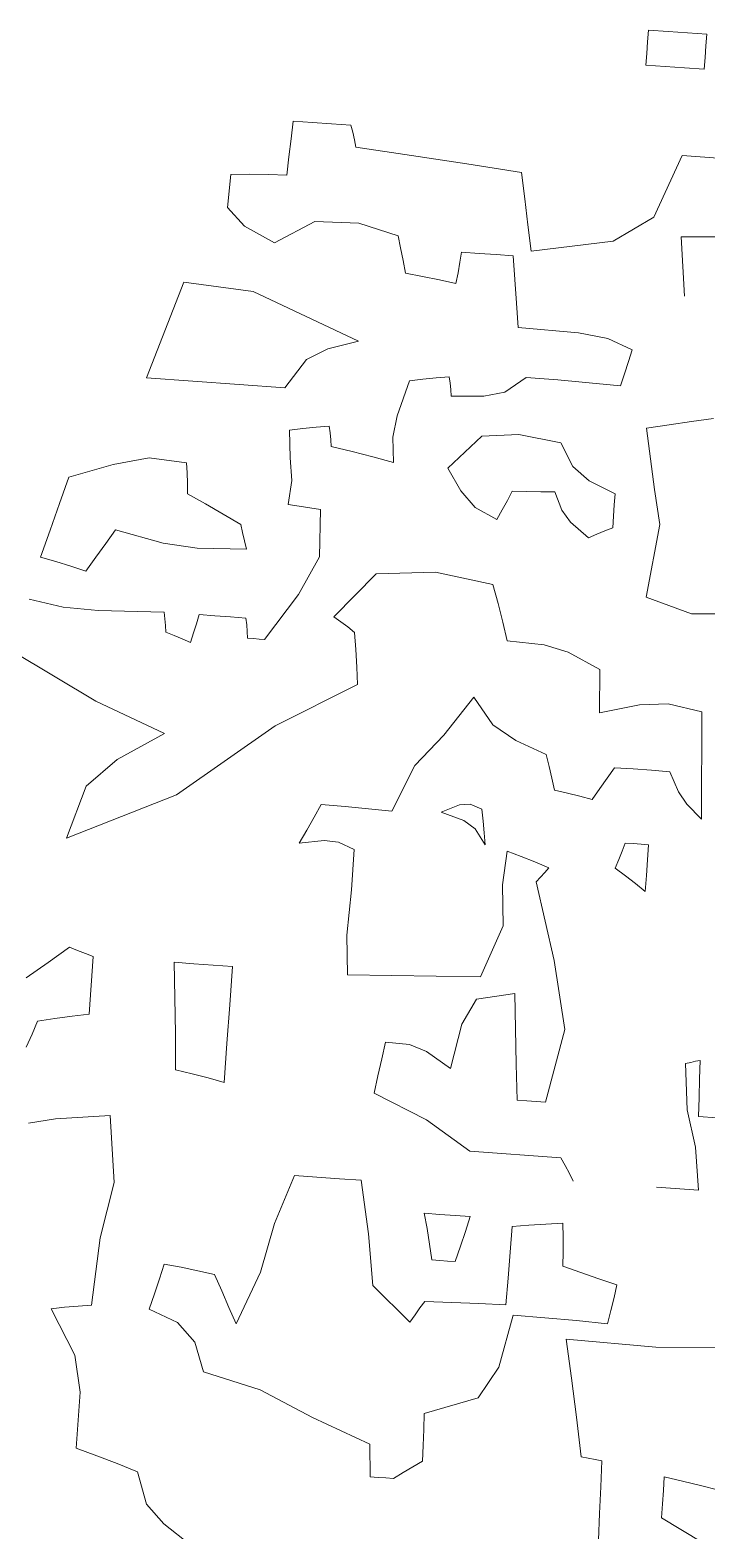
# Model space of a CAD drawing. Header units: millimetres. Extents: x 19901 to 59163, y 13732 to 30178.
# Drawn here: x 29622.1 to 29696.8, y 19800.1 to 19965.8 of the extents above; entities that cross this region are included whole.
import ezdxf

# ---------------------------------------------------------------- set-up
doc = ezdxf.new("R2010")
doc.units = ezdxf.units.MM
doc.layers.add('Verde', color=86, linetype='Continuous', lineweight=5)

msp = doc.modelspace()

# ---------------------------------------------------------------- linework, layer by layer
at = {"layer": 'Verde', "linetype": 'Continuous'}
for p, q in [((29690.25, 19964.53), (29690.15, 19963.24)), ((29690.34, 19965.82), (29690.25, 19964.53)), ((29692.52, 19965.66), (29690.34, 19965.82)), ((29694.66, 19965.51), (29692.52, 19965.66)), ((29696.78, 19965.36), (29694.66, 19965.51)), ((29696.69, 19964.07), (29696.78, 19965.36)), ((29690.15, 19963.24), (29690.06, 19961.95)), ((29696.6, 19962.78), (29696.69, 19964.07)), ((29690.06, 19961.95), (29692.18, 19961.8)), ((29692.18, 19961.8), (29694.32, 19961.65)), ((29694.32, 19961.65), (29696.51, 19961.49)), ((29696.51, 19961.49), (29696.6, 19962.78)), ((29651.11, 19955.77), (29650.88, 19953.82)), ((29653.23, 19955.62), (29651.11, 19955.77)), ((29655.35, 19955.47), (29653.23, 19955.62)), ((29657.47, 19955.32), (29655.35, 19955.47)), ((29657.69, 19954.53), (29657.47, 19955.32)), ((29650.88, 19953.82), (29650.64, 19951.82)), ((29657.88, 19953.71), (29657.69, 19954.53)), ((29658.03, 19952.87), (29657.88, 19953.71)), ((29650.64, 19951.82), (29650.41, 19949.81)), ((29664.16, 19951.96), (29658.03, 19952.87)), ((29670.28, 19951.04), (29664.16, 19951.96)), ((29694.06, 19951.95), (29690.95, 19945.15)), ((29696.55, 19951.77), (29694.06, 19951.95)), ((29699.01, 19951.59), (29696.55, 19951.77)), ((29644.21, 19949.88), (29643.86, 19946.21)), ((29646.31, 19949.89), (29644.21, 19949.88)), ((29648.37, 19949.86), (29646.31, 19949.89)), ((29650.41, 19949.81), (29648.37, 19949.86)), ((29676.34, 19950.07), (29670.28, 19951.04)), ((29676.69, 19947.18), (29676.34, 19950.07)), ((29677.04, 19944.29), (29676.69, 19947.18)), ((29643.86, 19946.21), (29645.74, 19944.16)), ((29649.04, 19942.32), (29653.51, 19944.67)), ((29653.51, 19944.67), (29658.37, 19944.49)), ((29690.95, 19945.15), (29686.45, 19942.51)), ((29645.74, 19944.16), (29649.04, 19942.32)), ((29658.37, 19944.49), (29662.7, 19943.09)), ((29662.7, 19943.09), (29662.97, 19941.75)), ((29677.38, 19941.39), (29677.04, 19944.29)), ((29693.97, 19942.98), (29696.44, 19942.98)), ((29694.31, 19936.44), (29693.97, 19942.98)), ((29696.44, 19942.98), (29698.87, 19942.97)), ((29662.97, 19941.75), (29663.24, 19940.37)), ((29669.52, 19940.17), (29669.7, 19941.3)), ((29669.7, 19941.3), (29671.63, 19941.16)), ((29686.45, 19942.51), (29677.38, 19941.39)), ((29663.24, 19940.37), (29663.51, 19938.96)), ((29669.32, 19939.01), (29669.52, 19940.17)), ((29671.63, 19941.16), (29673.54, 19941.02)), ((29673.54, 19941.02), (29675.4, 19940.89)), ((29675.4, 19940.89), (29675.59, 19938.28)), ((29639.02, 19937.96), (29634.91, 19927.41)), ((29646.69, 19936.95), (29639.02, 19937.96)), ((29663.51, 19938.96), (29665.4, 19938.62)), ((29665.4, 19938.62), (29667.25, 19938.23)), ((29667.25, 19938.23), (29669.08, 19937.82)), ((29669.08, 19937.82), (29669.32, 19939.01)), ((29675.59, 19938.28), (29675.77, 19935.65)), ((29658.34, 19931.47), (29646.69, 19936.95)), ((29675.77, 19935.65), (29675.95, 19932.98)), ((29654.95, 19930.63), (29658.34, 19931.47)), ((29675.95, 19932.98), (29682.61, 19932.38)), ((29682.61, 19932.38), (29685.87, 19931.74)), ((29685.87, 19931.74), (29688.54, 19930.5)), ((29652.58, 19929.44), (29654.95, 19930.63)), ((29688.54, 19930.5), (29688.14, 19929.21)), ((29650.2, 19926.31), (29652.58, 19929.44)), ((29688.14, 19929.21), (29687.7, 19927.87)), ((29634.91, 19927.41), (29640.04, 19927.04)), ((29640.04, 19927.04), (29645.13, 19926.68)), ((29645.13, 19926.68), (29650.2, 19926.31)), ((29663.95, 19927.08), (29662.58, 19923.2)), ((29665.44, 19927.25), (29663.95, 19927.08)), ((29666.91, 19927.4), (29665.44, 19927.25)), ((29668.33, 19927.51), (29666.91, 19927.4)), ((29668.44, 19926.83), (29668.33, 19927.51)), ((29668.51, 19926.11), (29668.44, 19926.83)), ((29676.85, 19927.45), (29674.47, 19925.82)), ((29680.34, 19927.18), (29676.85, 19927.45)), ((29683.81, 19926.86), (29680.34, 19927.18)), ((29687.24, 19926.52), (29683.81, 19926.86)), ((29687.7, 19927.87), (29687.24, 19926.52)), ((29668.55, 19925.37), (29668.51, 19926.11)), ((29672.16, 19925.37), (29668.55, 19925.37)), ((29674.47, 19925.82), (29672.16, 19925.37)), ((29662.58, 19923.2), (29662.13, 19920.86)), ((29652.19, 19921.82), (29650.7, 19921.65)), ((29650.7, 19921.65), (29650.76, 19918.59)), ((29653.65, 19921.97), (29652.19, 19921.82)), ((29655.08, 19922.08), (29653.65, 19921.97)), ((29655.18, 19921.33), (29655.08, 19922.08)), ((29690.14, 19921.87), (29692.64, 19922.24)), ((29691, 19915.07), (29690.14, 19921.87)), ((29692.64, 19922.24), (29695.1, 19922.6)), ((29695.1, 19922.6), (29697.53, 19922.91)), ((29655.25, 19920.58), (29655.18, 19921.33)), ((29655.29, 19919.84), (29655.25, 19920.58)), ((29657.63, 19919.27), (29655.29, 19919.84)), ((29662.13, 19920.86), (29662.19, 19918.05)), ((29671.96, 19920.96), (29668.17, 19917.43)), ((29676.03, 19921.15), (29671.96, 19920.96)), ((29680.68, 19920.24), (29676.03, 19921.15)), ((29681.98, 19917.63), (29680.68, 19920.24)), ((29635.21, 19918.56), (29631.23, 19917.85)), ((29639.33, 19918.03), (29635.21, 19918.56)), ((29650.76, 19918.59), (29650.97, 19916.08)), ((29659.92, 19918.67), (29657.63, 19919.27)), ((29662.19, 19918.05), (29659.92, 19918.67)), ((29626.35, 19916.46), (29625.31, 19913.54)), ((29631.23, 19917.85), (29626.35, 19916.46)), ((29639.41, 19916.91), (29639.33, 19918.03)), ((29639.44, 19915.77), (29639.41, 19916.91)), ((29668.17, 19917.43), (29669.62, 19914.93)), ((29683.79, 19916.05), (29681.98, 19917.63)), ((29639.45, 19914.59), (29639.44, 19915.77)), ((29650.97, 19916.08), (29650.57, 19913.42)), ((29669.62, 19914.93), (29671.19, 19913.1)), ((29674.76, 19913.88), (29675.29, 19914.89)), ((29675.29, 19914.89), (29676.87, 19914.86)), ((29676.87, 19914.86), (29678.44, 19914.84)), ((29678.44, 19914.84), (29680.01, 19914.82)), ((29680.01, 19914.82), (29680.76, 19912.8)), ((29686.66, 19914.62), (29683.79, 19916.05)), ((29691.61, 19911.23), (29691, 19915.07)), ((29625.31, 19913.54), (29624.26, 19910.59)), ((29641.41, 19913.5), (29639.45, 19914.59)), ((29643.37, 19912.36), (29641.41, 19913.5)), ((29650.57, 19913.42), (29651.76, 19913.24)), ((29651.76, 19913.24), (29652.95, 19913.07)), ((29671.19, 19913.1), (29673.59, 19911.77)), ((29674.19, 19912.83), (29674.76, 19913.88)), ((29686.48, 19912.13), (29686.57, 19913.4)), ((29686.57, 19913.4), (29686.66, 19914.62)), ((29645.32, 19911.21), (29643.37, 19912.36)), ((29652.95, 19913.07), (29654.14, 19912.89)), ((29654.14, 19912.89), (29654, 19907.66)), ((29673.59, 19911.77), (29674.19, 19912.83)), ((29680.76, 19912.8), (29681.72, 19911.49)), ((29681.72, 19911.49), (29683.72, 19909.74)), ((29686.39, 19910.85), (29686.48, 19912.13)), ((29624.26, 19910.59), (29623.22, 19907.61)), ((29630.43, 19909.13), (29631.49, 19910.63)), ((29631.49, 19910.63), (29636.74, 19909.16)), ((29645.53, 19910.33), (29645.32, 19911.21)), ((29645.75, 19909.42), (29645.53, 19910.33)), ((29683.72, 19909.74), (29684.64, 19910.14)), ((29684.64, 19910.14), (29685.53, 19910.51)), ((29685.53, 19910.51), (29686.39, 19910.85)), ((29690.09, 19903.18), (29691.61, 19911.23)), ((29629.32, 19907.61), (29630.43, 19909.13)), ((29636.74, 19909.16), (29640.49, 19908.6)), ((29640.49, 19908.6), (29645.96, 19908.48)), ((29645.96, 19908.48), (29645.75, 19909.42)), ((29623.22, 19907.61), (29624.91, 19907.12)), ((29624.91, 19907.12), (29626.57, 19906.6)), ((29626.57, 19906.6), (29628.2, 19906.05)), ((29628.2, 19906.05), (29629.32, 19907.61)), ((29654, 19907.66), (29651.68, 19903.49)), ((29655.6, 19901.03), (29660.27, 19905.77)), ((29660.27, 19905.77), (29666.84, 19905.95)), ((29666.84, 19905.95), (29673.17, 19904.58)), ((29651.68, 19903.49), (29647.93, 19898.53)), ((29673.17, 19904.58), (29673.73, 19902.5)), ((29695.09, 19901.36), (29690.09, 19903.18)), ((29625.72, 19902.08), (29621.96, 19902.98)), ((29629.58, 19901.71), (29625.72, 19902.08)), ((29636.85, 19901.54), (29629.58, 19901.71)), ((29636.95, 19900.8), (29636.85, 19901.54)), ((29673.73, 19902.5), (29674.25, 19900.43)), ((29637.02, 19900.05), (29636.95, 19900.8)), ((29637.06, 19899.31), (29637.02, 19900.05)), ((29640.43, 19900.26), (29640.11, 19899.25)), ((29640.72, 19901.27), (29640.43, 19900.26)), ((29642.46, 19901.14), (29640.72, 19901.27)), ((29644.19, 19901.02), (29642.46, 19901.14)), ((29645.87, 19900.89), (29644.19, 19901.02)), ((29645.98, 19900.15), (29645.87, 19900.89)), ((29646.04, 19899.4), (29645.98, 19900.15)), ((29656.39, 19900.48), (29655.6, 19901.03)), ((29657.16, 19899.9), (29656.39, 19900.48)), ((29657.88, 19899.29), (29657.16, 19899.9)), ((29674.25, 19900.43), (29674.75, 19898.36)), ((29698.84, 19901.36), (29695.09, 19901.36)), ((29637.96, 19898.96), (29637.06, 19899.31)), ((29638.86, 19898.59), (29637.96, 19898.96)), ((29639.76, 19898.19), (29638.86, 19898.59)), ((29640.11, 19899.25), (29639.76, 19898.19)), ((29646.08, 19898.66), (29646.04, 19899.4)), ((29646.72, 19898.61), (29646.08, 19898.66)), ((29647.35, 19898.57), (29646.72, 19898.61)), ((29647.93, 19898.53), (29647.35, 19898.57)), ((29658.02, 19897.4), (29657.88, 19899.29)), ((29674.75, 19898.36), (29678.81, 19897.91)), ((29620.17, 19897.19), (29629.31, 19891.72)), ((29658.14, 19895.47), (29658.02, 19897.4)), ((29678.81, 19897.91), (29681.47, 19897.1)), ((29681.47, 19897.1), (29684.99, 19895.21)), ((29658.21, 19893.53), (29658.14, 19895.47)), ((29684.99, 19895.21), (29684.97, 19893.64)), ((29649.11, 19888.97), (29658.21, 19893.53)), ((29684.97, 19893.64), (29684.94, 19892.04)), ((29629.31, 19891.72), (29636.9, 19888.12)), ((29671.07, 19892.14), (29667.75, 19887.96)), ((29673.14, 19889.11), (29671.07, 19892.14)), ((29684.94, 19892.04), (29684.92, 19890.41)), ((29684.92, 19890.41), (29689.35, 19891.29)), ((29689.35, 19891.29), (29692.53, 19891.43)), ((29692.53, 19891.43), (29696.22, 19890.52)), ((29696.22, 19890.52), (29696.22, 19886.61)), ((29638.22, 19881.36), (29649.11, 19888.97)), ((29675.69, 19887.35), (29673.14, 19889.11)), ((29636.9, 19888.12), (29631.68, 19885.26)), ((29667.75, 19887.96), (29664.53, 19884.6)), ((29679.04, 19885.83), (29675.69, 19887.35)), ((29696.22, 19886.61), (29696.21, 19882.65)), ((29631.68, 19885.26), (29628.24, 19882.32)), ((29679.38, 19884.51), (29679.04, 19885.83)), ((29664.53, 19884.6), (29662.02, 19879.56)), ((29679.68, 19883.19), (29679.38, 19884.51)), ((29686.61, 19884.36), (29685.79, 19883.21)), ((29688.64, 19884.22), (29686.61, 19884.36)), ((29690.67, 19884.07), (29688.64, 19884.22)), ((29692.69, 19883.92), (29690.67, 19884.07)), ((29693.66, 19881.7), (29692.69, 19883.92)), ((29628.24, 19882.32), (29626.08, 19876.59)), ((29679.96, 19881.88), (29679.68, 19883.19)), ((29681.39, 19881.56), (29679.96, 19881.88)), ((29684.97, 19882.05), (29684.14, 19880.84)), ((29685.79, 19883.21), (29684.97, 19882.05)), ((29694.57, 19880.33), (29693.66, 19881.7)), ((29696.21, 19882.65), (29696.2, 19878.67)), ((29626.08, 19876.59), (29638.22, 19881.36)), ((29654.21, 19880.3), (29653.43, 19878.88)), ((29656.85, 19880.09), (29654.21, 19880.3)), ((29659.44, 19879.83), (29656.85, 19880.09)), ((29669.48, 19880.25), (29667.47, 19879.44)), ((29670.64, 19880.33), (29669.48, 19880.25)), ((29671.94, 19879.77), (29670.64, 19880.33)), ((29682.77, 19881.21), (29681.39, 19881.56)), ((29684.14, 19880.84), (29682.77, 19881.21)), ((29696.2, 19878.67), (29694.57, 19880.33)), ((29653.43, 19878.88), (29652.61, 19877.46)), ((29662.02, 19879.56), (29659.44, 19879.83)), ((29667.47, 19879.44), (29669.94, 19878.53)), ((29669.94, 19878.53), (29671.19, 19877.6)), ((29672.09, 19878.46), (29671.94, 19879.77)), ((29672.21, 19877.16), (29672.09, 19878.46)), ((29652.61, 19877.46), (29651.77, 19876.04)), ((29671.19, 19877.6), (29672.3, 19875.86)), ((29672.3, 19875.86), (29672.21, 19877.16)), ((29651.77, 19876.04), (29654.55, 19876.32)), ((29654.55, 19876.32), (29656.12, 19876.14)), ((29656.12, 19876.14), (29657.83, 19875.32)), ((29657.83, 19875.32), (29657.54, 19870.86)), ((29674.21, 19871.41), (29674.75, 19875.13)), ((29674.75, 19875.13), (29676.28, 19874.55)), ((29687.43, 19875.14), (29687.06, 19874.21)), ((29687.77, 19876.04), (29687.43, 19875.14)), ((29688.67, 19875.98), (29687.77, 19876.04)), ((29689.52, 19875.92), (29688.67, 19875.98)), ((29690.35, 19875.86), (29689.52, 19875.92)), ((29690.23, 19874.17), (29690.35, 19875.86)), ((29676.28, 19874.55), (29677.81, 19873.95)), ((29677.81, 19873.95), (29679.34, 19873.31)), ((29687.06, 19874.21), (29686.65, 19873.25)), ((29690.11, 19872.44), (29690.23, 19874.17)), ((29678.43, 19872.27), (29677.93, 19871.75)), ((29677.93, 19871.75), (29679.94, 19863.06)), ((29678.91, 19872.79), (29678.43, 19872.27)), ((29679.34, 19873.31), (29678.91, 19872.79)), ((29686.65, 19873.25), (29687.79, 19872.43)), ((29687.79, 19872.43), (29688.91, 19871.58)), ((29689.98, 19870.7), (29690.11, 19872.44)), ((29657.54, 19870.86), (29657.02, 19865.86)), ((29674.28, 19866.88), (29674.21, 19871.41)), ((29688.91, 19871.58), (29689.98, 19870.7)), ((29671.81, 19861.27), (29674.28, 19866.88)), ((29657.02, 19865.86), (29657.11, 19861.49)), ((29626.42, 19864.53), (29624.05, 19862.85)), ((29627.31, 19864.19), (29626.42, 19864.53)), ((29628.19, 19863.85), (29627.31, 19864.19)), ((29629.03, 19863.51), (29628.19, 19863.85)), ((29628.87, 19861.39), (29629.03, 19863.51)), ((29624.05, 19862.85), (29621.64, 19861.17)), ((29637.96, 19862.87), (29638.04, 19858.95)), ((29640.14, 19862.71), (29637.96, 19862.87)), ((29642.28, 19862.56), (29640.14, 19862.71)), ((29644.4, 19862.4), (29642.28, 19862.56)), ((29644.1, 19858.17), (29644.4, 19862.4)), ((29679.94, 19863.06), (29681.1, 19855.45)), ((29628.72, 19859.27), (29628.87, 19861.39)), ((29657.11, 19861.49), (29662.01, 19861.42)), ((29662.01, 19861.42), (29666.91, 19861.34)), ((29666.91, 19861.34), (29671.81, 19861.27)), ((29628.57, 19857.16), (29628.72, 19859.27)), ((29638.04, 19858.95), (29638.11, 19854.99)), ((29671.35, 19858.81), (29669.74, 19856.05)), ((29675.57, 19859.42), (29671.35, 19858.81)), ((29675.66, 19855.53), (29675.57, 19859.42)), ((29624.8, 19856.66), (29626.7, 19856.92)), ((29626.7, 19856.92), (29628.57, 19857.16)), ((29643.79, 19853.91), (29644.1, 19858.17)), ((29622.27, 19854.92), (29622.87, 19856.36)), ((29622.87, 19856.36), (29624.8, 19856.66)), ((29669.74, 19856.05), (29668.49, 19851.14)), ((29675.75, 19851.61), (29675.66, 19855.53)), ((29681.1, 19855.45), (29678.96, 19847.43)), ((29621.64, 19853.49), (29622.27, 19854.92)), ((29638.11, 19854.99), (29638.12, 19851.01)), ((29643.48, 19849.61), (29643.79, 19853.91)), ((29661.3, 19854.06), (29660.89, 19852.21)), ((29663.96, 19853.78), (29661.3, 19854.06)), ((29665.82, 19853.03), (29663.96, 19853.78)), ((29660.89, 19852.21), (29660.47, 19850.32)), ((29668.49, 19851.14), (29665.82, 19853.03)), ((29694.45, 19851.68), (29695.01, 19851.82)), ((29695.01, 19851.82), (29695.55, 19851.95)), ((29695.55, 19851.95), (29696.05, 19852.03)), ((29696.05, 19852.03), (29695.99, 19849.99)), ((29638.12, 19851.01), (29639.94, 19850.57)), ((29639.94, 19850.57), (29641.73, 19850.1)), ((29660.47, 19850.32), (29660.06, 19848.41)), ((29675.83, 19847.65), (29675.75, 19851.61)), ((29694.62, 19846.57), (29694.45, 19851.68)), ((29641.73, 19850.1), (29643.48, 19849.61)), ((29695.99, 19849.99), (29695.94, 19847.94)), ((29660.06, 19848.41), (29665.85, 19845.46)), ((29676.91, 19847.57), (29675.83, 19847.65)), ((29677.95, 19847.5), (29676.91, 19847.57)), ((29678.96, 19847.43), (29677.95, 19847.5)), ((29695.94, 19847.94), (29695.88, 19845.84)), ((29624.85, 19845.57), (29621.89, 19845.11)), ((29630.91, 19845.97), (29624.85, 19845.57)), ((29631.33, 19838.56), (29630.91, 19845.97)), ((29665.85, 19845.46), (29670.62, 19842.01)), ((29695.52, 19842.45), (29694.62, 19846.57)), ((29695.88, 19845.84), (29697.88, 19845.69)), ((29670.62, 19842.01), (29680.65, 19841.29)), ((29695.85, 19837.7), (29695.52, 19842.45)), ((29680.65, 19841.29), (29681.14, 19840.42)), ((29681.14, 19840.42), (29681.61, 19839.55)), ((29629.8, 19832.46), (29631.33, 19838.56)), ((29651.26, 19839.33), (29649.04, 19834.03)), ((29653.74, 19839.15), (29651.26, 19839.33)), ((29656.21, 19838.97), (29653.74, 19839.15)), ((29658.63, 19838.8), (29656.21, 19838.97)), ((29659.43, 19832.89), (29658.63, 19838.8)), ((29681.61, 19839.55), (29682.04, 19838.69)), ((29691.24, 19838.03), (29695.85, 19837.7)), ((29649.04, 19834.03), (29647.49, 19828.64)), ((29665.58, 19835.15), (29665.9, 19833.46)), ((29667.31, 19835.03), (29665.58, 19835.15)), ((29668.99, 19834.91), (29667.31, 19835.03)), ((29670.65, 19834.79), (29668.99, 19834.91)), ((29670.13, 19833.16), (29670.65, 19834.79)), ((29675.29, 19833.71), (29675.08, 19830.86)), ((29677.15, 19833.85), (29675.29, 19833.71)), ((29679.01, 19833.97), (29677.15, 19833.85)), ((29680.87, 19834.05), (29679.01, 19833.97)), ((29680.91, 19832.48), (29680.87, 19834.05)), ((29628.85, 19825.02), (29629.8, 19832.46)), ((29659.9, 19827.19), (29659.43, 19832.89)), ((29665.9, 19833.46), (29666.17, 19831.75)), ((29669.58, 19831.51), (29670.13, 19833.16)), ((29680.92, 19830.9), (29680.91, 19832.48)), ((29666.17, 19831.75), (29666.42, 19830)), ((29669, 19829.82), (29669.58, 19831.51)), ((29675.08, 19830.86), (29674.85, 19827.98)), ((29680.9, 19829.33), (29680.92, 19830.9)), ((29636.86, 19829.53), (29636.34, 19827.9)), ((29638.75, 19829.19), (29636.86, 19829.53)), ((29640.6, 19828.8), (29638.75, 19829.19)), ((29642.42, 19828.39), (29640.6, 19828.8)), ((29647.49, 19828.64), (29644.81, 19822.95)), ((29666.42, 19830), (29667.31, 19829.94)), ((29667.31, 19829.94), (29668.16, 19829.88)), ((29668.16, 19829.88), (29669, 19829.82)), ((29682.89, 19828.63), (29680.9, 19829.33)), ((29684.87, 19827.93), (29682.89, 19828.63)), ((29636.34, 19827.9), (29635.79, 19826.25)), ((29643.22, 19826.58), (29642.42, 19828.39)), ((29663.98, 19823.14), (29659.9, 19827.19)), ((29674.85, 19827.98), (29674.58, 19825.06)), ((29686.86, 19827.24), (29684.87, 19827.93)), ((29686.55, 19825.84), (29686.86, 19827.24)), ((29635.79, 19826.25), (29635.21, 19824.56)), ((29644.01, 19824.76), (29643.22, 19826.58)), ((29665.63, 19825.43), (29665.11, 19824.7)), ((29668.64, 19825.31), (29665.63, 19825.43)), ((29671.62, 19825.18), (29668.64, 19825.31)), ((29686.19, 19824.41), (29686.55, 19825.84)), ((29624.38, 19824.6), (29625.87, 19824.77)), ((29626.99, 19819.49), (29624.38, 19824.6)), ((29625.87, 19824.77), (29627.36, 19824.91)), ((29627.36, 19824.91), (29628.85, 19825.02)), ((29635.21, 19824.56), (29638.32, 19823.09)), ((29644.81, 19822.95), (29644.01, 19824.76)), ((29664.57, 19823.93), (29663.98, 19823.14)), ((29665.11, 19824.7), (29664.57, 19823.93)), ((29674.58, 19825.06), (29671.62, 19825.18)), ((29673.81, 19818.15), (29675.42, 19823.89)), ((29675.42, 19823.89), (29678.91, 19823.62)), ((29678.91, 19823.62), (29682.38, 19823.3)), ((29685.81, 19822.96), (29686.19, 19824.41)), ((29638.32, 19823.09), (29640.24, 19820.94)), ((29682.38, 19823.3), (29685.81, 19822.96)), ((29640.24, 19820.94), (29641.19, 19817.65)), ((29681.25, 19821.25), (29681.83, 19816.95)), ((29691.14, 19820.37), (29681.25, 19821.25)), ((29697.93, 19820.32), (29691.14, 19820.37)), ((29627.59, 19815.41), (29626.99, 19819.49)), ((29641.19, 19817.65), (29647.47, 19815.66)), ((29671.52, 19814.76), (29673.81, 19818.15)), ((29627.16, 19809.22), (29627.59, 19815.41)), ((29647.47, 19815.66), (29653.25, 19812.59)), ((29681.83, 19816.95), (29682.38, 19812.63)), ((29665.57, 19813.03), (29671.52, 19814.76)), ((29653.25, 19812.59), (29659.59, 19809.67)), ((29665.53, 19811.28), (29665.57, 19813.03)), ((29682.38, 19812.63), (29682.9, 19808.27)), ((29665.47, 19809.52), (29665.53, 19811.28)), ((29629.42, 19808.38), (29627.16, 19809.22)), ((29659.59, 19809.67), (29659.59, 19808.46)), ((29665.38, 19807.77), (29665.47, 19809.52)), ((29631.67, 19807.51), (29629.42, 19808.38)), ((29633.92, 19806.61), (29631.67, 19807.51)), ((29659.59, 19808.46), (29659.6, 19807.26)), ((29659.6, 19807.26), (29659.61, 19806.06)), ((29663.25, 19806.53), (29664.31, 19807.17)), ((29664.31, 19807.17), (29665.38, 19807.77)), ((29682.9, 19808.27), (29683.7, 19808.12)), ((29683.7, 19808.12), (29684.45, 19807.97)), ((29684.45, 19807.97), (29685.19, 19807.83)), ((29685.19, 19807.83), (29685.07, 19804.94)), ((29634.91, 19803.04), (29633.92, 19806.61)), ((29659.61, 19806.06), (29660.5, 19805.99)), ((29660.5, 19805.99), (29661.35, 19805.93)), ((29661.35, 19805.93), (29662.18, 19805.87)), ((29662.18, 19805.87), (29663.25, 19806.53)), ((29691.99, 19804.56), (29692.09, 19806.04)), ((29692.09, 19806.04), (29694.1, 19805.59)), ((29694.1, 19805.59), (29696.1, 19805.1)), ((29685.07, 19804.94), (29684.95, 19802.01)), ((29691.88, 19803.06), (29691.99, 19804.56)), ((29696.1, 19805.1), (29698.1, 19804.59)), ((29636.82, 19800.85), (29634.91, 19803.04)), ((29691.77, 19801.52), (29691.88, 19803.06)), ((29639.81, 19798.5), (29636.82, 19800.85)), ((29684.95, 19802.01), (29684.83, 19799.06)), ((29696.24, 19798.85), (29691.77, 19801.52))]:
    msp.add_line(p, q, dxfattribs=at)

doc.saveas('drawing.dxf')
